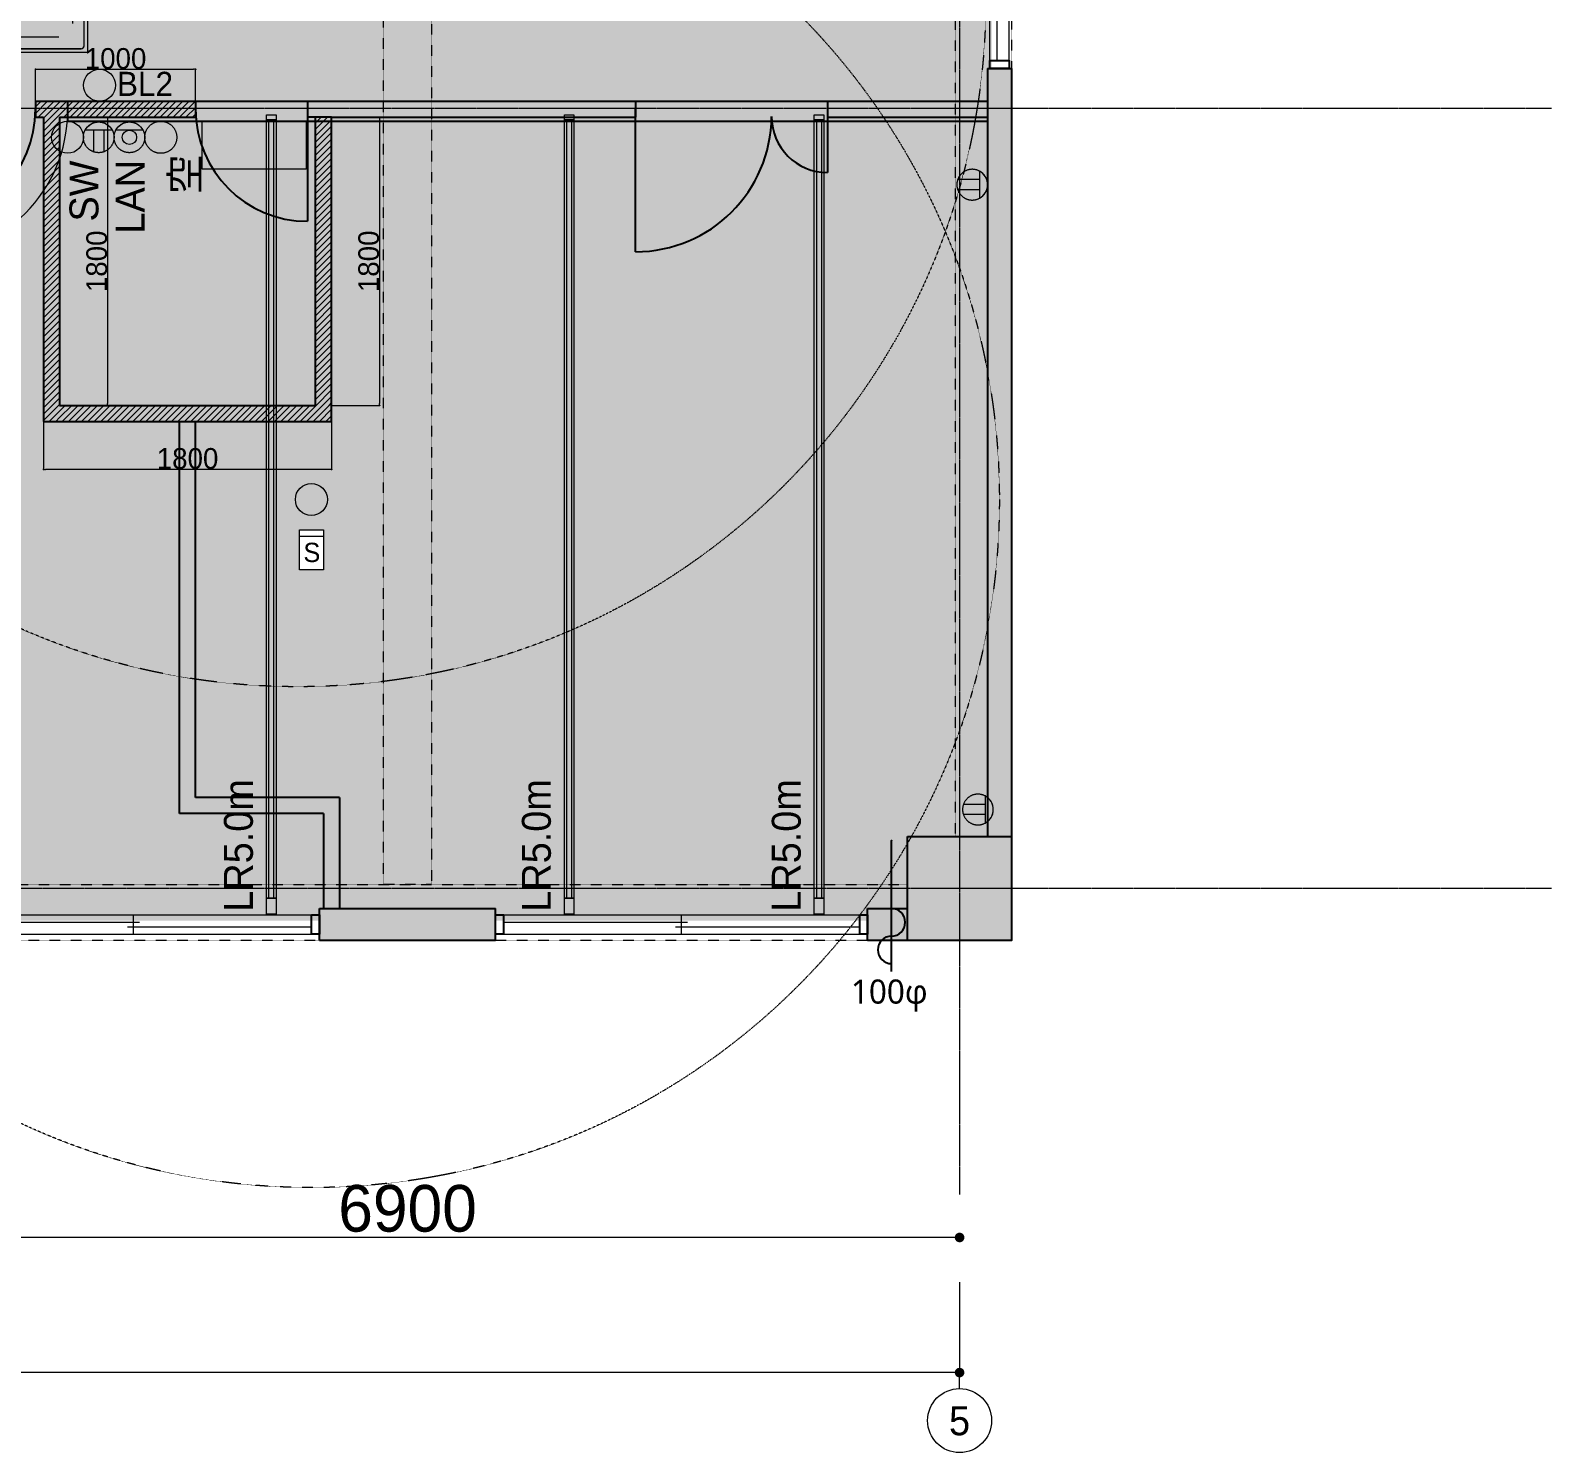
# Model space of a CAD drawing. Header units: millimetres. Extents: x -376000 to 292178, y -193032 to 188048.
# Drawn here: x -105937 to -96430, y 53324 to 62212 of the extents above; entities that cross this region are included whole.
import ezdxf

# ---------------------------------------------------------------- set-up
doc = ezdxf.new("R2010")
doc.units = ezdxf.units.MM
doc.header["$PDMODE"] = 1
doc.header["$PDSIZE"] = -2
for name, pattern in [('VW-01 短破線', [2.116125, 1.058062, -1.058062]), ('ラインタイプ-1', [2.116531, 1.058062, -1.058469]), ('ラインタイプ-28', [1.058161, 0.705383, -0.352778]), ('ラインタイプ-6', [5.291531, 3.175, -1.058062, 0.352704, -0.705764])]:
    doc.linetypes.add(name, pattern=pattern)
for name, color, linetype, lineweight in [('01_基準-寸法', 7, 'Continuous', 5), ('07_文字・記号', 7, 'Continuous', 9), ('_塗（エリア） (2D)', 7, 'Continuous', 5), ('_塗（壁） (2D)', 7, 'Continuous', 5), ('_天井プロット (2D)', 7, 'Continuous', 5), ('_平面図(既存部) (2D)', 7, 'Continuous', 5), ('_平面図（新設） (2D)', 7, 'Continuous', 5), ('_文字・記号 (2D)', 7, 'Continuous', 5), ('_梁 (2D)', 7, 'Continuous', 5), ('_解体部 (2D)', 7, 'Continuous', 5), ('一般', 7, 'Continuous', 5), ('天伏図', 7, 'Continuous', 5), ('寸法', 7, 'Continuous', 5)]:
    doc.layers.add(name, color=color, linetype=linetype, lineweight=lineweight)
for name, color, linetype, lineweight, true_color in [('02_0.25', 1, 'Continuous', 25, 0xff0000), ('03_0.15', 7, 'Continuous', 15, 0x990099), ('04_0.10', 7, 'Continuous', 9, 0x0099ff), ('05_0.05点線', 9, 'ラインタイプ-28', 5, 0x808080), ('06一点鎖線', 7, 'ラインタイプ-6', 9, 0x9999ff), ('08_ハッチ・色', 7, 'Continuous', 5, 0x888888)]:
    doc.layers.add(name, color=color, linetype=linetype, lineweight=lineweight, true_color=true_color)
doc.styles.add('Hiragino Kaku Gothic Pro W3', font='', dxfattribs={"bigfont": 'Hiragino Kaku Gothic Pro W3'})
doc.styles.add('Hiragino Sans W3', font='', dxfattribs={"bigfont": 'Hiragino Sans W3'})
doc.styles.add('Yu Gothic UI Semilight', font='Yu Gothic UI Semilight.ttf')
doc.styles.add('ＭＳ Ｐゴシック', font='MS PGothic.ttf')
doc.styles.get('Hiragino Kaku Gothic Pro W3').set_extended_font_data('Hiragino Kaku Gothic Pro W3')
doc.styles.get('Hiragino Sans W3').set_extended_font_data('Hiragino Sans W3')
doc.dimstyles.new('RGT', dxfattribs={"dimtxt": 161.781684, "dimasz": 0.999939, "dimexe": 0, "dimexo": 1, "dimgap": 0.5, "dimtad": 1, "dimdsep": 46, "dimtxsty": 'Hiragino Sans W3', "dimblk": 'DOT', "dimblk1": 'DOT', "dimblk2": 'DOT', "dimcen": 0, "dimazin": 0, "dimtfac": 1, "dimtix": 1, "dimtmove": 0, "dimatfit": 0, "dimldrblk": 'VW_FILLEDARROW', "dimfxl": 1, "dimfrac": 2, "dimtolj": 1, "dimarcsym": 0})
doc.dimstyles.new('建具表寸法', dxfattribs={"dimtxt": 161.781684, "dimasz": 0.199988, "dimexe": 0, "dimexo": 0.3, "dimgap": 0.005, "dimtad": 1, "dimdsep": 46, "dimtxsty": 'Hiragino Sans W3', "dimblk": 'DOT', "dimblk1": 'DOT', "dimblk2": 'DOT', "dimcen": 0, "dimazin": 0, "dimtfac": 1, "dimtix": 1, "dimtmove": 0, "dimatfit": 0, "dimldrblk": 'VW_FILLEDARROW', "dimfxl": 1, "dimfrac": 2, "dimtolj": 1, "dimarcsym": 0})
pattern_1 = [(45, (47.625, -79.375), (47.451041, 7.238696), [])]

# ---------------------------------------------------------------- blocks, each defined once
blk = doc.blocks.new('塗（エリア） (2D)')
at = {"layer": '08_ハッチ・色', "linetype": 'Continuous', "lineweight": 0, "true_color": 0xd9d2ae, "transparency": 33554559}
blk.add_hatch(color=9, dxfattribs=at).paths.add_polyline_path([(-126530.2, 63586.1), (-126530.2, 63586.1), (-126530.2, 65248.6), (-124930.2, 65248.6), (-124930.2, 63568.6), (-106642.7, 63568.6), (-106642.7, 67761.5), (-105240, 67761.5), (-105240, 65248.6), (-101330.2, 65248.6), (-99930.2, 65248.6), (-99930.2, 63448.6), (-99930.2, 61723.6), (-126530.2, 61723.6)])
at = {"layer": '08_ハッチ・色', "linetype": 'Continuous', "lineweight": 0, "true_color": 0x98d8ff, "transparency": 33554559}
blk.add_hatch(color=141, dxfattribs=at).paths.add_polyline_path([(-106767.7, 61723.6), (-99930.2, 61723.6), (-99930.2, 56648.6), (-106767.7, 56648.6)])
blk = doc.blocks.new('塗（壁） (2D)')
at = {"layer": '02_0.25', "linetype": 'Continuous', "lineweight": 0, "true_color": 0xaaaaaa}
for points in [[(-99805.2, 57173.6), (-99955.2, 57173.6), (-99955.2, 61973.6), (-99805.2, 61973.6)], [(-100455.2, 57173.6), (-99805.2, 57173.6), (-99805.2, 56523.6), (-100455.2, 56523.6)], [(-104130.2, 56523.6), (-104130.2, 56723.6), (-103030.2, 56723.6), (-103030.2, 56523.6)], [(-100705.2, 56523.6), (-100705.2, 56723.6), (-100455.2, 56723.6), (-100455.2, 56523.6)]]:
    blk.add_hatch(color=253, dxfattribs=at).paths.add_polyline_path(points)
at = {"layer": '08_ハッチ・色', "linetype": 'Continuous', "lineweight": 0}
blk.add_hatch(color=120, dxfattribs=at).paths.add_polyline_path([(-105705.2, 61643.6), (-105705.2, 61768.6), (-99955.2, 61768.6), (-99955.2, 61643.6)])
at = {"layer": '02_0.25', "flags": 128}
blk.add_lwpolyline([(-100455.2, 57173.6), (-99805.2, 57173.6), (-99805.2, 56523.6), (-100455.2, 56523.6)], close=True, dxfattribs=at)
blk = doc.blocks.new('グループ-39')
at = {"layer": '02_0.25', "flags": 128}
for points in [[(-99940.2, 63473.6), (-99940.2, 63523.6), (-99820.2, 63523.6), (-99820.2, 63473.6)], [(-99940.2, 61973.6), (-99940.2, 62023.6), (-99820.2, 62023.6), (-99820.2, 61973.6)]]:
    blk.add_lwpolyline(points, close=True, dxfattribs=at)
at = {"layer": '03_0.15'}
for p, q in [((-99865.2, 62723.6), (-99865.2, 63473.6)), ((-99820.2, 62748.2), (-99940.2, 62748.2)), ((-99895.2, 62023.6), (-99895.2, 62773.6))]:
    blk.add_line(p, q, dxfattribs=at)
at = {"layer": '04_0.10'}
for p, q in [((-99940.2, 62022.9), (-99940.2, 63473.6)), ((-99820.2, 62022.9), (-99820.2, 63473.6))]:
    blk.add_line(p, q, dxfattribs=at)
blk = doc.blocks.new('グループ-31')
at = {"layer": '02_0.25', "flags": 128}
for points in [[(-1162.5, 60), (-1113.1, 60), (-1113.1, -60), (-1162.5, -60)], [(1113.1, 60), (1162.5, 60), (1162.5, -60), (1113.1, -60)]]:
    blk.add_lwpolyline(points, close=True, dxfattribs=at)
at = {"layer": '03_0.15'}
for p, q in [((-1113.1, 15), (37, 15)), ((0, -60), (0, 60)), ((-37, -15), (1113.1, -15))]:
    blk.add_line(p, q, dxfattribs=at)
at = {"layer": '04_0.10'}
for p, q in [((-1113.1, 60), (1113.1, 60)), ((-1113.1, -60), (1113.1, -60))]:
    blk.add_line(p, q, dxfattribs=at)
blk = doc.blocks.new('シンボル-2')
at = {"layer": '02_0.25', "color": 7}
blk.add_blockref('グループ-31', (0, 0), dxfattribs=at)
blk = doc.blocks.new('平面図(既存部) (2D)')
at = {"layer": '02_0.25'}
for p, q in [((-99955.237, 61973.559), (-99955.237, 57173.559)), ((-99955.237, 61973.559), (-99805.237, 61973.559)), ((-99805.237, 61973.559), (-99805.237, 57173.559)), ((-100454.851, 56723.559), (-100455.237, 57173.559)), ((-100455.237, 57173.559), (-99955.237, 57173.559)), ((-99805.237, 57173.559), (-99805.237, 56523.559)), ((-104130.237, 56523.559), (-104130.237, 56723.559)), ((-104130.237, 56723.559), (-103030.237, 56723.559)), ((-103030.237, 56523.559), (-103030.237, 56723.559)), ((-100705.237, 56523.559), (-100705.237, 56723.559)), ((-100705.237, 56723.559), (-100455.237, 56723.559)), ((-103030.237, 56523.559), (-104130.237, 56523.559)), ((-100455.237, 56523.559), (-100705.237, 56523.559)), ((-99805.237, 56523.559), (-100454.851, 56523.559))]:
    blk.add_line(p, q, dxfattribs=at)
at = {"layer": '06一点鎖線'}
for p, q in [((-100130.237, 72935.684), (-100130.237, 54935.684)), ((-96430.237, 61723.559), (-131430.237, 61723.559)), ((-96430.237, 56848.559), (-131430.237, 56848.559))]:
    blk.add_line(p, q, dxfattribs=at)
at = {"layer": '02_0.25', "color": 7}
blk.add_blockref('グループ-39', (0, 0), dxfattribs=at)
at = {"layer": '04_0.10', "color": 7}
for p in [(-105292.737, 56623.559), (-101867.737, 56623.559)]:
    blk.add_blockref('シンボル-2', p, dxfattribs=at)
blk = doc.blocks.new('_Dot')
at = {"color": 0, "linetype": 'ByBlock', "lineweight": -2}
blk.add_line((-0.5, 0), (-1, 0), dxfattribs=at)
at = {"color": 0, "linetype": 'ByBlock', "const_width": 0.5}
blk.add_lwpolyline([(-0.25, 0, 1), (0.25, 0, 1)], format="xyb", close=True, dxfattribs=at)
blk = doc.blocks.new('*D286')
at = {"layer": 'Defpoints', "color": 0}
for p in [(-105855.2, 59768.6), (-104055.2, 59768.6), (-105855.2, 59468.6)]:
    blk.add_point(p, dxfattribs=at)
at = {"layer": '寸法', "color": 0, "lineweight": -2}
for p, q in [((-105855.2, 59768.3), (-105855.2, 59468.6)), ((-104055.2, 59768.3), (-104055.2, 59468.6)), ((-104067.2, 59468.6), (-105843.2, 59468.6))]:
    blk.add_line(p, q, dxfattribs=at)
at = {"layer": '寸法', "color": 0, "lineweight": -2, "xscale": 11.999267578125, "yscale": 11.999267578125, "zscale": 11.999267578125, "rotation": 180}
blk.add_blockref('_Dot', (-105855.2, 59468.6), dxfattribs=at)
at = {"layer": '寸法', "color": 0, "lineweight": -2, "xscale": 11.999267578125, "yscale": 11.999267578125, "zscale": 11.999267578125}
blk.add_blockref('_Dot', (-104055.2, 59468.6), dxfattribs=at)
at = {"layer": '寸法', "color": 0, "insert": (-104955.2, 59535.8), "char_height": 129.43, "attachment_point": 5, "style": 'Hiragino Kaku Gothic Pro W3'}
blk.add_mtext('\\A1;1800', dxfattribs=at)
blk = doc.blocks.new('VW_FILLEDARROW')
at = {"color": 0, "linetype": 'Continuous', "lineweight": 5, "transparency": 16777216, "flags": 128}
blk.add_lwpolyline([(-161.33, 43.23), (0, 0), (-161.33, -43.23)], close=True, dxfattribs=at)
blk = doc.blocks.new('*D287')
at = {"layer": 'Defpoints', "color": 0}
for p in [(-104055.2, 61668.6), (-104055.2, 59868.6), (-103755.2, 59868.6)]:
    blk.add_point(p, dxfattribs=at)
at = {"layer": '寸法', "color": 0, "lineweight": -2}
for p, q in [((-104054.9, 61668.6), (-103755.2, 61668.6)), ((-103755.2, 61656.6), (-103755.2, 59880.6)), ((-104054.9, 59868.6), (-103755.2, 59868.6))]:
    blk.add_line(p, q, dxfattribs=at)
at = {"layer": '寸法', "color": 0, "lineweight": -2, "xscale": 11.999267578125, "yscale": 11.999267578125, "zscale": 11.999267578125}
for p, rotation in [((-103755.2, 61668.6), 90), ((-103755.2, 59868.6), 270)]:
    blk.add_blockref('_Dot', p, dxfattribs=dict(at, rotation=rotation))
at = {"layer": '寸法', "color": 0, "insert": (-103822.4, 60768.6), "char_height": 129.43, "attachment_point": 5, "rotation": 90, "style": 'Hiragino Kaku Gothic Pro W3'}
blk.add_mtext('\\A1;1800', dxfattribs=at)
blk = doc.blocks.new('*D288')
at = {"layer": 'Defpoints', "color": 0}
for p in [(-105755.2, 61668.6), (-105755.2, 59868.6), (-105455.2, 59868.6)]:
    blk.add_point(p, dxfattribs=at)
at = {"layer": '寸法', "color": 0, "lineweight": -2}
for p, q in [((-105754.9, 61668.6), (-105455.2, 61668.6)), ((-105455.2, 61656.6), (-105455.2, 59880.6)), ((-105754.9, 59868.6), (-105455.2, 59868.6))]:
    blk.add_line(p, q, dxfattribs=at)
at = {"layer": '寸法', "color": 0, "lineweight": -2, "xscale": 11.999267578125, "yscale": 11.999267578125, "zscale": 11.999267578125}
for p, rotation in [((-105455.2, 61668.6), 90), ((-105455.2, 59868.6), 270)]:
    blk.add_blockref('_Dot', p, dxfattribs=dict(at, rotation=rotation))
at = {"layer": '寸法', "color": 0, "insert": (-105522.4, 60768.6), "char_height": 129.43, "attachment_point": 5, "rotation": 90, "style": 'Hiragino Kaku Gothic Pro W3'}
blk.add_mtext('\\A1;1800', dxfattribs=at)
blk = doc.blocks.new('*D289')
at = {"layer": 'Defpoints', "color": 0}
for p in [(-104905.2, 61968.6), (-105905.2, 61768.6), (-104905.2, 61768.6)]:
    blk.add_point(p, dxfattribs=at)
at = {"layer": '寸法', "color": 0, "lineweight": -2}
for p, q in [((-105905.2, 61768.9), (-105905.2, 61968.6)), ((-105893.2, 61968.6), (-104917.2, 61968.6)), ((-104905.2, 61768.9), (-104905.2, 61968.6))]:
    blk.add_line(p, q, dxfattribs=at)
at = {"layer": '寸法', "color": 0, "lineweight": -2, "xscale": 11.999267578125, "yscale": 11.999267578125, "zscale": 11.999267578125, "rotation": 180}
blk.add_blockref('_Dot', (-105905.2, 61968.6), dxfattribs=at)
at = {"layer": '寸法', "color": 0, "lineweight": -2, "xscale": 11.999267578125, "yscale": 11.999267578125, "zscale": 11.999267578125}
blk.add_blockref('_Dot', (-104905.2, 61968.6), dxfattribs=at)
at = {"layer": '寸法', "color": 0, "insert": (-105405.2, 62035.5), "char_height": 129.43, "attachment_point": 5, "style": 'Hiragino Kaku Gothic Pro W3'}
blk.add_mtext('\\A1;1000', dxfattribs=at)
blk = doc.blocks.new('グループ-468')
at = {"layer": '04_0.10'}
blk.add_line((-106605.2, 60806.1), (-106605.2, 61706.1), dxfattribs=at)
blk.add_arc((-106605.2, 61706.1), 900, 270, 0, dxfattribs=at)
blk = doc.blocks.new('平面図（新設） (2D)')
at = {"layer": '02_0.25'}
for p, q in [((-105705.237, 61768.559), (-105705.237, 61643.559)), ((-105705.237, 61768.559), (-99955.237, 61768.559)), ((-105705.237, 61643.559), (-99955.237, 61643.559))]:
    blk.add_line(p, q, dxfattribs=at)
at = {"layer": '04_0.10'}
blk.add_blockref('グループ-468', (0, 0), dxfattribs=at)
blk = doc.blocks.new('グループ-1200')
at = {"color": 255, "linetype": 'Continuous', "lineweight": 5}
blk.add_wipeout([(-104255, 59091.1), (-104105, 59091.1), (-104105, 58841.1), (-104255, 58841.1)], dxfattribs=at).dxf.layer = '天伏図'
at = {"layer": '天伏図', "color": 82, "linetype": 'Continuous', "lineweight": 5, "true_color": 0x1ade00}
blk.add_line((-104255, 59050), (-104105, 59050), dxfattribs=at)
at = {"layer": '天伏図', "color": 82, "linetype": 'Continuous', "lineweight": 5, "true_color": 0x1ade00, "flags": 128}
blk.add_lwpolyline([(-104255, 59091.1), (-104105, 59091.1), (-104105, 58841.1), (-104255, 58841.1)], close=True, dxfattribs=at)
at = {"layer": '天伏図', "color": 82, "true_color": 0x1ade00, "insert": (-104230.9, 59009.7), "char_height": 120.6, "attachment_point": 1, "line_spacing_factor": 1.006145, "style": 'ＭＳ Ｐゴシック'}
blk.add_mtext('S', dxfattribs=at)
blk = doc.blocks.new('2口コンセント')
at = {"layer": '07_文字・記号', "linetype": 'Continuous', "lineweight": 0, "true_color": 0x63c3ff}
blk.add_hatch(color=151, dxfattribs=at).paths.add_polyline_path([(96, 0), (95.8, -6.4), (95.2, -12.6), (94.2, -18.8), (92.8, -24.9), (91, -30.8), (88.8, -36.6), (86.2, -42.4), (83.1, -48), (79.8, -53.4), (76.1, -58.5), (72.2, -63.4), (67.9, -67.9), (63.4, -72.2), (58.5, -76.1), (53.4, -79.8), (48, -83.1), (42.4, -86.2), (36.6, -88.8), (30.8, -91), (24.9, -92.8), (18.8, -94.2), (12.6, -95.2), (6.4, -95.8), (0, -96), (-6.4, -95.8), (-12.6, -95.2), (-18.8, -94.2), (-24.9, -92.8), (-30.8, -91), (-36.6, -88.8), (-42.4, -86.2), (-48, -83.1), (-53.4, -79.8), (-58.5, -76.1), (-63.4, -72.2), (-67.9, -67.9), (-72.2, -63.4), (-76.1, -58.5), (-79.8, -53.4), (-83.1, -48), (-86.2, -42.4), (-88.8, -36.6), (-91, -30.8), (-92.8, -24.9), (-94.2, -18.8), (-95.2, -12.6), (-95.8, -6.4), (-96, 0), (-95.8, 6.4), (-95.2, 12.6), (-94.2, 18.8), (-92.8, 24.9), (-91, 30.8), (-88.8, 36.6), (-86.2, 42.4), (-83.1, 48), (-79.8, 53.4), (-76.1, 58.5), (-72.2, 63.4), (-67.9, 67.9), (-63.4, 72.2), (-58.5, 76.1), (-53.4, 79.8), (-48, 83.1), (-42.4, 86.2), (-36.6, 88.8), (-30.8, 91), (-24.9, 92.8), (-18.8, 94.2), (-12.6, 95.2), (-6.4, 95.8), (0, 96), (6.4, 95.8), (12.6, 95.2), (18.8, 94.2), (24.9, 92.8), (30.8, 91), (36.6, 88.8), (42.4, 86.2), (48, 83.1), (53.4, 79.8), (58.5, 76.1), (63.4, 72.2), (67.9, 67.9), (72.2, 63.4), (76.1, 58.5), (79.8, 53.4), (83.1, 48), (86.2, 42.4), (88.8, 36.6), (91, 30.8), (92.8, 24.9), (94.2, 18.8), (95.2, 12.6), (95.8, 6.4)])
at = {"layer": '07_文字・記号', "linetype": 'Continuous', "lineweight": 0}
h = blk.add_hatch(color=7, dxfattribs=at)
edge = h.paths.add_edge_path()
edge.add_arc((0, 0), 96, 27.81814, 90)
edge.add_arc((0, 0), 96, 90, 152.18186)
edge.add_line((-84.9, 44.8), (84.9, 44.8))
at = {"layer": '07_文字・記号', "color": 7, "linetype": 'Continuous', "lineweight": 5}
for p, q in [((-32, 44.8), (-32, -90.5)), ((32, 44.8), (32, -90.5))]:
    blk.add_line(p, q, dxfattribs=at)
at = {"layer": '07_文字・記号', "color": 7, "linetype": 'Continuous', "lineweight": 5, "flags": 128}
blk.add_lwpolyline([(84.9, 44.8, 0.278179), (0, 96, 0.278179), (-84.9, 44.8), (84.9, 44.8)], format="xyb", close=True, dxfattribs=at)
at = {"layer": '07_文字・記号', "color": 7, "linetype": 'Continuous', "lineweight": 5}
blk.add_open_spline([(96, 0), (96, -25.7), (70.3, -70.3), (25.7, -96), (-25.7, -96), (-70.3, -70.3), (-96, -25.7), (-96, 25.7), (-70.3, 70.3), (-25.7, 96), (25.7, 96), (70.3, 70.3), (96, 25.7), (96, 0)], degree=2, dxfattribs=at)
blk = doc.blocks.new('グループ-1236')
at = {"layer": '07_文字・記号', "linetype": 'Continuous', "lineweight": 0, "true_color": 0x63c3ff}
blk.add_hatch(color=151, dxfattribs=at).paths.add_polyline_path([(-105414.7, 61543.6), (-105414.5, 61537.2), (-105413.9, 61530.9), (-105412.9, 61524.8), (-105411.5, 61518.7), (-105409.7, 61512.8), (-105407.5, 61506.9), (-105404.9, 61501.2), (-105401.9, 61495.6), (-105398.5, 61490.1), (-105394.9, 61485), (-105390.9, 61480.2), (-105386.7, 61475.6), (-105382.1, 61471.4), (-105377.3, 61467.4), (-105372.2, 61463.8), (-105366.7, 61460.4), (-105361.1, 61457.4), (-105355.4, 61454.8), (-105349.5, 61452.6), (-105343.6, 61450.8), (-105337.5, 61449.4), (-105331.4, 61448.4), (-105325.1, 61447.8), (-105318.7, 61447.6), (-105312.4, 61447.8), (-105306.1, 61448.4), (-105299.9, 61449.4), (-105293.9, 61450.8), (-105287.9, 61452.6), (-105282.1, 61454.8), (-105276.4, 61457.4), (-105270.7, 61460.4), (-105265.3, 61463.8), (-105260.2, 61467.4), (-105255.4, 61471.4), (-105250.8, 61475.6), (-105246.6, 61480.2), (-105242.6, 61485), (-105239, 61490.1), (-105235.6, 61495.6), (-105232.6, 61501.2), (-105230, 61506.9), (-105227.8, 61512.8), (-105226, 61518.7), (-105224.5, 61524.8), (-105223.5, 61530.9), (-105222.9, 61537.2), (-105222.7, 61543.6), (-105222.9, 61549.9), (-105223.5, 61556.2), (-105224.5, 61562.4), (-105226, 61568.4), (-105227.8, 61574.4), (-105230, 61580.2), (-105232.6, 61585.9), (-105235.6, 61591.6), (-105239, 61597), (-105242.6, 61602.1), (-105246.6, 61606.9), (-105250.8, 61611.5), (-105255.4, 61615.7), (-105260.2, 61619.7), (-105265.3, 61623.3), (-105270.7, 61626.7), (-105276.4, 61629.7), (-105282.1, 61632.3), (-105287.9, 61634.5), (-105293.9, 61636.3), (-105299.9, 61637.8), (-105306.1, 61638.8), (-105312.4, 61639.4), (-105318.7, 61639.6), (-105325.1, 61639.4), (-105331.4, 61638.8), (-105337.5, 61637.8), (-105343.6, 61636.3), (-105349.5, 61634.5), (-105355.4, 61632.3), (-105361.1, 61629.7), (-105366.7, 61626.7), (-105372.2, 61623.3), (-105377.3, 61619.7), (-105382.1, 61615.7), (-105386.7, 61611.5), (-105390.9, 61606.9), (-105394.9, 61602.1), (-105398.5, 61597), (-105401.9, 61591.6), (-105404.9, 61585.9), (-105407.5, 61580.2), (-105409.7, 61574.4), (-105411.5, 61568.4), (-105412.9, 61562.4), (-105413.9, 61556.2), (-105414.5, 61549.9)])
at = {"layer": '07_文字・記号', "linetype": 'Continuous', "lineweight": 0}
h = blk.add_hatch(color=7, dxfattribs=at)
edge = h.paths.add_edge_path()
edge.add_arc((-105318.7, 61543.6), 96, 90, 152.18186, ccw=False)
edge.add_arc((-105318.7, 61543.6), 96, 27.81814, 90, ccw=False)
edge.add_line((-105233.8, 61588.4), (-105403.6, 61588.4))
at = {"layer": '07_文字・記号', "color": 7, "linetype": 'Continuous', "lineweight": 5, "flags": 128}
blk.add_lwpolyline([(-105403.6, 61588.4, -0.278179), (-105318.7, 61639.6, -0.278179), (-105233.8, 61588.4), (-105403.6, 61588.4)], format="xyb", close=True, dxfattribs=at)
at = {"layer": '07_文字・記号', "color": 7, "linetype": 'Continuous', "lineweight": 5, "transparency": 33554687}
blk.add_circle((-105318.7, 61543.6), 44.8, dxfattribs=at)
at = {"layer": '07_文字・記号', "color": 7, "linetype": 'Continuous', "lineweight": 5}
blk.add_open_spline([(-105414.7, 61543.6), (-105414.7, 61517.8), (-105389, 61473.3), (-105344.5, 61447.6), (-105293, 61447.6), (-105248.5, 61473.3), (-105222.7, 61517.8), (-105222.7, 61569.3), (-105248.5, 61613.8), (-105293, 61639.6), (-105344.5, 61639.6), (-105389, 61613.8), (-105414.7, 61569.3), (-105414.7, 61543.6)], degree=2, dxfattribs=at)
at = {"layer": '一般', "color": 7, "transparency": 33554687, "insert": (-105404.5, 60941.7), "char_height": 180.91, "attachment_point": 1, "rotation": 90, "line_spacing_factor": 1.007907, "style": 'ＭＳ Ｐゴシック'}
blk.add_mtext('LAN', dxfattribs=at)
blk = doc.blocks.new('グループ-1237')
at = {"layer": '07_文字・記号', "linetype": 'Continuous', "lineweight": 0, "true_color": 0x63c3ff}
blk.add_hatch(color=151, dxfattribs=at).paths.add_polyline_path([(-105222.7, 61543.6), (-105222.5, 61536.9), (-105221.9, 61530.4), (-105220.9, 61524), (-105219.4, 61517.7), (-105217.5, 61511.5), (-105215.2, 61505.4), (-105212.5, 61499.4), (-105209.3, 61493.6), (-105205.8, 61487.9), (-105202, 61482.6), (-105197.9, 61477.5), (-105193.5, 61472.8), (-105188.8, 61468.4), (-105183.7, 61464.3), (-105178.4, 61460.5), (-105172.7, 61457), (-105166.9, 61453.8), (-105160.9, 61451.1), (-105154.8, 61448.8), (-105148.6, 61446.9), (-105142.3, 61445.4), (-105135.9, 61444.4), (-105129.4, 61443.8), (-105122.7, 61443.6), (-105116.1, 61443.8), (-105109.6, 61444.4), (-105103.1, 61445.4), (-105096.8, 61446.9), (-105090.6, 61448.8), (-105084.6, 61451.1), (-105078.6, 61453.8), (-105072.7, 61457), (-105067.1, 61460.5), (-105061.7, 61464.3), (-105056.7, 61468.4), (-105052, 61472.8), (-105047.6, 61477.5), (-105043.4, 61482.6), (-105039.6, 61487.9), (-105036.1, 61493.6), (-105033, 61499.4), (-105030.3, 61505.4), (-105028, 61511.5), (-105026.1, 61517.7), (-105024.6, 61524), (-105023.6, 61530.4), (-105022.9, 61536.9), (-105022.7, 61543.6), (-105022.9, 61550.2), (-105023.6, 61556.7), (-105024.6, 61563.2), (-105026.1, 61569.5), (-105028, 61575.7), (-105030.3, 61581.7), (-105033, 61587.7), (-105036.1, 61593.6), (-105039.6, 61599.2), (-105043.4, 61604.5), (-105047.6, 61609.6), (-105052, 61614.3), (-105056.7, 61618.7), (-105061.7, 61622.9), (-105067.1, 61626.7), (-105072.7, 61630.2), (-105078.6, 61633.3), (-105084.6, 61636), (-105090.6, 61638.3), (-105096.8, 61640.2), (-105103.1, 61641.7), (-105109.6, 61642.7), (-105116.1, 61643.3), (-105122.7, 61643.6), (-105129.4, 61643.3), (-105135.9, 61642.7), (-105142.3, 61641.7), (-105148.6, 61640.2), (-105154.8, 61638.3), (-105160.9, 61636), (-105166.9, 61633.3), (-105172.7, 61630.2), (-105178.4, 61626.7), (-105183.7, 61622.9), (-105188.8, 61618.7), (-105193.5, 61614.3), (-105197.9, 61609.6), (-105202, 61604.5), (-105205.8, 61599.2), (-105209.3, 61593.6), (-105212.5, 61587.7), (-105215.2, 61581.7), (-105217.5, 61575.7), (-105219.4, 61569.5), (-105220.9, 61563.2), (-105221.9, 61556.7), (-105222.5, 61550.2)])
at = {"layer": '07_文字・記号', "color": 7, "lineweight": 5}
blk.add_open_spline([(-105222.7, 61543.6), (-105222.7, 61516.8), (-105195.9, 61470.4), (-105149.5, 61443.6), (-105095.9, 61443.6), (-105049.5, 61470.4), (-105022.7, 61516.8), (-105022.7, 61570.4), (-105049.5, 61616.8), (-105095.9, 61643.6), (-105149.5, 61643.6), (-105195.9, 61616.8), (-105222.7, 61570.4), (-105222.7, 61543.6)], degree=2, dxfattribs=at)
at = {"layer": '一般', "color": 7, "transparency": 33554687, "insert": (-105062, 61189.5), "char_height": 180.9, "attachment_point": 1, "rotation": 90, "line_spacing_factor": 1.007907, "style": 'ＭＳ Ｐゴシック'}
blk.add_mtext('空', dxfattribs=at)
blk = doc.blocks.new('グループ-1239')
at = {"layer": '07_文字・記号', "color": 160, "linetype": 'Continuous', "lineweight": 5, "true_color": 0x003dff, "transparency": 33554687, "flags": 128}
for points in [[(-104402.2, 61683.1), (-104402.2, 61653.1), (-104462.2, 61653.1), (-104462.2, 61683.1)], [(-104402.2, 61653.1), (-104402.2, 56788.1), (-104462.2, 56788.1), (-104462.2, 61653.1)], [(-104417.2, 61653.1), (-104417.2, 56788.1), (-104447.2, 56788.1), (-104447.2, 61653.1)], [(-104402.2, 56788.1), (-104402.2, 56688.1), (-104462.2, 56688.1), (-104462.2, 56788.1)]]:
    blk.add_lwpolyline(points, close=True, dxfattribs=at)
at = {"layer": '07_文字・記号', "color": 160, "true_color": 0x003dff, "insert": (-104636.1, 57118.1), "char_height": 180.91, "attachment_point": 5, "rotation": 90, "line_spacing_factor": 1.007907, "style": 'ＭＳ Ｐゴシック'}
blk.add_mtext('LR5.0m', dxfattribs=at)
blk = doc.blocks.new('グループ-1240')
at = {"layer": '07_文字・記号', "color": 160, "linetype": 'Continuous', "lineweight": 5, "true_color": 0x003dff, "transparency": 33554687, "flags": 128}
for points in [[(-102540.2, 61683.1), (-102540.2, 61653.1), (-102600.2, 61653.1), (-102600.2, 61683.1)], [(-102540.2, 61653.1), (-102540.2, 56788.1), (-102600.2, 56788.1), (-102600.2, 61653.1)], [(-102555.2, 61653.1), (-102555.2, 56788.1), (-102585.2, 56788.1), (-102585.2, 61653.1)], [(-102540.2, 56788.1), (-102540.2, 56688.1), (-102600.2, 56688.1), (-102600.2, 56788.1)]]:
    blk.add_lwpolyline(points, close=True, dxfattribs=at)
at = {"layer": '07_文字・記号', "color": 160, "true_color": 0x003dff, "insert": (-102774.1, 57118.1), "char_height": 180.91, "attachment_point": 5, "rotation": 90, "line_spacing_factor": 1.007907, "style": 'ＭＳ Ｐゴシック'}
blk.add_mtext('LR5.0m', dxfattribs=at)
blk = doc.blocks.new('グループ-1241')
at = {"layer": '07_文字・記号', "color": 160, "linetype": 'Continuous', "lineweight": 5, "true_color": 0x003dff, "transparency": 33554687, "flags": 128}
for points in [[(191.9, 2505), (191.9, 2475), (131.9, 2475), (131.9, 2505)], [(191.9, 2475), (191.9, -2390), (131.9, -2390), (131.9, 2475)], [(176.9, 2475), (176.9, -2390), (146.9, -2390), (146.9, 2475)], [(191.9, -2390), (191.9, -2490), (131.9, -2490), (131.9, -2390)]]:
    blk.add_lwpolyline(points, close=True, dxfattribs=at)
at = {"layer": '07_文字・記号', "color": 160, "true_color": 0x003dff, "insert": (-42, -2060), "char_height": 180.91, "attachment_point": 5, "rotation": 90, "line_spacing_factor": 1.007907, "style": 'ＭＳ Ｐゴシック'}
blk.add_mtext('LR5.0m', dxfattribs=at)
blk = doc.blocks.new('シンボル-6')
at = {"layer": '07_文字・記号', "color": 7}
blk.add_blockref('グループ-1241', (0, 0), dxfattribs=at)
blk = doc.blocks.new('新規分電盤')
at = {"layer": '07_文字・記号', "linetype": 'Continuous', "lineweight": 0, "transparency": 33554687}
blk.add_hatch(color=140, dxfattribs=at).paths.add_polyline_path([(-325, 150), (325, 150), (325, -150), (-325, -150)])
at = {"layer": '07_文字・記号', "color": 7, "linetype": 'Continuous', "lineweight": 5, "transparency": 33554687, "flags": 128}
blk.add_lwpolyline([(-325, 150), (325, 150), (325, -150), (-325, -150)], close=True, dxfattribs=at)
at = {"layer": '07_文字・記号', "color": 7, "linetype": 'Continuous', "lineweight": 5, "transparency": 33554687}
blk.add_solid([(325, -150), (325, 150), (-325, -150)], dxfattribs=at)
blk = doc.blocks.new('グループ-1166')
at = {"layer": '07_文字・記号', "linetype": 'Continuous', "lineweight": 0, "true_color": 0x02abea}
blk.add_hatch(color=140, dxfattribs=at).paths.add_polyline_path([(-450, 450), (450, 450), (450, -450), (-450, -450)])
at = {"layer": '07_文字・記号'}
for p, q in [((-427.7, 409.5), (-427.7, -409.5)), ((409.7, 427.5), (-409.7, 427.5)), ((0, -409.5), (0, 409.5)), ((427.7, -409.5), (427.7, 409.5)), ((270.1, 355.5), (-270.1, 355.5)), ((-355.6, 270), (-355.6, -270)), ((355.6, 270), (355.6, -270)), ((409.7, 0), (-409.7, 0)), ((270.1, -355.5), (-270.1, -355.5)), ((409.7, -427.5), (-409.7, -427.5))]:
    blk.add_line(p, q, dxfattribs=at)
at = {"layer": '07_文字・記号', "flags": 128}
blk.add_lwpolyline([(-450, 450), (450, 450), (450, -450), (-450, -450)], close=True, dxfattribs=at)
for points in [[(-409.7, 427.5, 0.198861), (-422.4, 422.3, 0.198934), (-427.7, 409.5)], [(-409.7, 427.5, 0.414132), (-427.7, 409.5), (-427.7, -409.5)], [(427.7, 409.5, 0.414296), (409.7, 427.5), (-409.7, 427.5)], [(427.7, 409.5, 0.198964), (422.4, 422.3, 0.198891), (409.7, 427.5)], [(409.7, -427.5, 0.414132), (427.7, -409.5), (427.7, 409.5)], [(-427.7, -409.5, 0.198964), (-422.4, -422.3, 0.198891), (-409.7, -427.5)], [(-427.7, -409.5, 0.198964), (-422.4, -422.3, 0.198891), (-409.7, -427.5)], [(-427.7, -409.5, 0.414296), (-409.7, -427.5), (409.7, -427.5)], [(409.7, -427.5, 0.198861), (422.4, -422.3, 0.198934), (427.7, -409.5)]]:
    blk.add_lwpolyline(points, format="xyb", dxfattribs=at)
at = {"layer": '07_文字・記号', "insert": (0, 237.6), "char_height": 1.51, "attachment_point": 2, "line_spacing_factor": 0.99804, "style": 'ＭＳ Ｐゴシック'}
blk.add_mtext('AC', dxfattribs=at)
blk = doc.blocks.new('シンボル-5')
at = {"layer": '07_文字・記号'}
blk.add_blockref('グループ-1166', (0, 0), dxfattribs=at)
blk = doc.blocks.new('非常用照明')
at = {"layer": '07_文字・記号', "linetype": 'Continuous', "lineweight": 0, "true_color": 0x00d136}
h = blk.add_hatch(color=102, dxfattribs=at)
edge = h.paths.add_edge_path()
edge.add_arc((0, 0), 100, 0, 360)
at = {"layer": '07_文字・記号', "color": 92, "true_color": 0x14b500}
blk.add_circle((0, 0), 100, dxfattribs=at)
blk = doc.blocks.new('天井プロット (2D)')
at = {"layer": '07_文字・記号', "linetype": 'Continuous', "lineweight": 0, "true_color": 0x0036e9}
h = blk.add_hatch(color=160, dxfattribs=at)
edge = h.paths.add_edge_path()
edge.add_arc((-105705.2, 61543.6), 100, 0, 360)
at = {"layer": '02_0.25'}
blk.add_line((-100555.6, 56330.6), (-100555.6, 57148.8), dxfattribs=at)
at = {"layer": '02_0.25', "lineweight": 25, "flags": 128}
blk.add_lwpolyline([(-100555.9, 57147.8), (-100555.6, 57148.8), (-100555.4, 57147.8)], dxfattribs=at)
at = {"layer": '02_0.25'}
for centre, start, end in [((-100555.6, 56637.6), 270, 90), ((-100555.6, 56465.6), 90, 270)]:
    blk.add_arc(centre, 86, start, end, dxfattribs=at)
at = {"layer": '07_文字・記号', "color": 160, "true_color": 0x0036e9}
for centre in [(-105505.2, 61868.6), (-105705.2, 61543.6)]:
    blk.add_circle(centre, 100, dxfattribs=at)
at = {"layer": '07_文字・記号', "color": 7}
for name, p in [('シンボル-5', (-106030, 62524.5)), ('グループ-1239', (0, 0)), ('グループ-1240', (0, 0)), ('シンボル-6', (-101170.1, 59178.1)), ('非常用照明', (-104181.5, 59280))]:
    blk.add_blockref(name, p, dxfattribs=at)
at = {"layer": '07_文字・記号', "color": 7, "transparency": 33554687, "xscale": -1}
blk.add_blockref('2口コンセント', (-105510.7, 61543.6), dxfattribs=at)
at = {"layer": '07_文字・記号', "color": 7, "transparency": 33554687}
for name in ['グループ-1236', 'グループ-1237']:
    blk.add_blockref(name, (0, 0), dxfattribs=at)
for name, p, rotation in [('新規分電盤', (-104539.9, 61493.6), 180), ('2口コンセント', (-100051.2, 61247.6), 270), ('2口コンセント', (-100015.6, 57342.6), 270)]:
    blk.add_blockref(name, p, dxfattribs=dict(at, rotation=rotation))
at = {"layer": '07_文字・記号', "color": 82, "true_color": 0x1ade00, "transparency": 33554687}
blk.add_blockref('グループ-1200', (0, 0), dxfattribs=at)
at = {"layer": '04_0.10', "insert": (-100809.3, 56280.2), "char_height": 150.76, "attachment_point": 1, "line_spacing_factor": 1.005088, "style": 'Yu Gothic UI Semilight'}
blk.add_mtext('100φ', dxfattribs=at)
at = {"layer": '07_文字・記号', "color": 160, "true_color": 0x0036e9, "insert": (-105396.8, 61952.9), "char_height": 150.76, "attachment_point": 1, "line_spacing_factor": 1.006498, "style": 'ＭＳ Ｐゴシック'}
blk.add_mtext('BL2', dxfattribs=at)
at = {"layer": '07_文字・記号', "color": 160, "true_color": 0x0036e9, "insert": (-105693.1, 61017.3), "char_height": 180.91, "attachment_point": 1, "rotation": 90, "line_spacing_factor": 1.007907, "style": 'ＭＳ Ｐゴシック'}
blk.add_mtext('SW', dxfattribs=at)
at = {"layer": '07_文字・記号', "color": 100, "linetype": 'VW-01 短破線', "true_color": 0x00ff3f}
for centre in [(-104266.3, 62410), (-104181.5, 59280)]:
    blk.add_circle(centre, 4300, dxfattribs=at)
blk = doc.blocks.new('*D454')
at = {"layer": '01_基準-寸法', "color": 0, "lineweight": -2}
for p, q in [((-107030.2, 54669), (-107030.2, 54668)), ((-100190.2, 54668), (-106970.2, 54668)), ((-100130.2, 54669), (-100130.2, 54668))]:
    blk.add_line(p, q, dxfattribs=at)
at = {"layer": 'Defpoints', "color": 0}
for p in [(-107030.2, 54668), (-107030.2, 54668), (-100130.2, 54668)]:
    blk.add_point(p, dxfattribs=at)
at = {"layer": '01_基準-寸法', "color": 0, "lineweight": -2, "xscale": 59.99633789062499, "yscale": 59.99633789062499, "zscale": 59.99633789062499, "rotation": 180}
blk.add_blockref('_Dot', (-107030.2, 54668), dxfattribs=at)
at = {"layer": '01_基準-寸法', "color": 0, "lineweight": -2, "xscale": 59.99633789062499, "yscale": 59.99633789062499, "zscale": 59.99633789062499}
blk.add_blockref('_Dot', (-100130.2, 54668), dxfattribs=at)
at = {"layer": '01_基準-寸法', "color": 0, "insert": (-103580.2, 54848.2), "char_height": 291.21, "attachment_point": 5, "style": 'Hiragino Kaku Gothic Pro W3'}
blk.add_mtext('\\A1;6900', dxfattribs=at)
blk = doc.blocks.new('*D455')
at = {"layer": '01_基準-寸法', "color": 0, "lineweight": -2}
for p, q in [((-127730.2, 54389.7), (-127730.2, 53823.8)), ((-100130.2, 54389.7), (-100130.2, 53823.8)), ((-100190.2, 53823.8), (-127670.2, 53823.8))]:
    blk.add_line(p, q, dxfattribs=at)
at = {"layer": 'Defpoints', "color": 0}
for p in [(-127730.2, 54390.7), (-100130.2, 54390.7), (-127730.2, 53823.8)]:
    blk.add_point(p, dxfattribs=at)
at = {"layer": '01_基準-寸法', "color": 0, "lineweight": -2, "xscale": 59.99633789062499, "yscale": 59.99633789062499, "zscale": 59.99633789062499, "rotation": 180}
blk.add_blockref('_Dot', (-127730.2, 53823.8), dxfattribs=at)
at = {"layer": '01_基準-寸法', "color": 0, "lineweight": -2, "xscale": 59.99633789062499, "yscale": 59.99633789062499, "zscale": 59.99633789062499}
blk.add_blockref('_Dot', (-100130.2, 53823.8), dxfattribs=at)
at = {"layer": '01_基準-寸法', "color": 0, "insert": (-113930.2, 54004), "char_height": 291.21, "attachment_point": 5, "style": 'Hiragino Kaku Gothic Pro W3'}
blk.add_mtext('\\A1;27600', dxfattribs=at)
blk = doc.blocks.new('梁 (2D)')
at = {"layer": '05_0.05点線', "color": 7, "linetype": 'ラインタイプ-1', "flags": 128}
for points in [[(-103730.237, 63673.559), (-103430.237, 63673.559), (-103430.237, 56873.559), (-103730.237, 56873.559)], [(-100155.237, 63523.559), (-99805.237, 63523.559), (-99805.237, 57173.559), (-100155.237, 57173.559)], [(-106705.237, 56523.559), (-106705.237, 56873.559), (-100455.237, 56873.559), (-100455.237, 56523.559)]]:
    blk.add_lwpolyline(points, close=True, dxfattribs=at)
blk = doc.blocks.new('解体部 (2D)')
at = {"layer": '02_0.25', "linetype": 'Continuous', "lineweight": 5}
h = blk.add_hatch(dxfattribs=at)
h.set_pattern_fill('デフォルトハッチング-1', style=0, pattern_type=2)
h.set_pattern_definition(pattern_1)
h.paths.add_polyline_path([(-105905.237, 61668.559), (-105905.237, 61768.559), (-104905.237, 61768.559), (-104905.237, 61668.559)])
h = blk.add_hatch(dxfattribs=at)
h.set_pattern_fill('デフォルトハッチング-1', style=0, pattern_type=2)
h.set_pattern_definition(pattern_1)
h.paths.add_polyline_path([(-105755.237, 59768.559), (-105855.237, 59768.559), (-105855.237, 61668.559), (-105755.237, 61668.559)])
h = blk.add_hatch(dxfattribs=at)
h.set_pattern_fill('デフォルトハッチング-1', style=0, pattern_type=2)
h.set_pattern_definition(pattern_1)
h.paths.add_polyline_path([(-104055.237, 59868.559), (-104155.237, 59868.559), (-104155.237, 61668.559), (-104055.237, 61668.559)])
h = blk.add_hatch(dxfattribs=at)
h.set_pattern_fill('デフォルトハッチング-1', style=0, pattern_type=2)
h.set_pattern_definition(pattern_1)
h.paths.add_polyline_path([(-104055.237, 59868.559), (-104055.237, 59768.559), (-105755.237, 59768.559), (-105755.237, 59868.559)])
at = {"layer": '02_0.25'}
for p, q in [((-105905.237, 61768.559), (-105905.237, 61668.559)), ((-105905.237, 61768.559), (-104905.237, 61768.559)), ((-104905.237, 61768.559), (-104905.237, 61668.559)), ((-104205.237, 61768.559), (-104205.237, 61668.559)), ((-104205.237, 61768.559), (-102155.237, 61768.559)), ((-104205.237, 61718.559), (-104205.237, 61018.559)), ((-102155.237, 61768.559), (-102155.237, 61668.559)), ((-102155.237, 61623.559), (-102155.237, 61723.559)), ((-100955.237, 61768.559), (-99955.237, 61768.559)), ((-100955.237, 61768.559), (-100955.237, 61668.559)), ((-100955.237, 61723.559), (-100955.237, 61623.559)), ((-105905.237, 61668.559), (-105855.237, 61668.559)), ((-105855.237, 61668.559), (-105855.237, 59768.559)), ((-105755.237, 61668.559), (-104905.237, 61668.559)), ((-105755.237, 61668.559), (-105755.237, 59868.559)), ((-104155.237, 61668.559), (-104205.237, 61668.559)), ((-104155.237, 59868.559), (-104155.237, 61668.559)), ((-104055.237, 61668.559), (-104155.237, 61668.559)), ((-104055.237, 59768.559), (-104055.237, 61668.559)), ((-104055.237, 61668.559), (-102155.237, 61668.559)), ((-102155.237, 60828.559), (-102155.237, 61678.559)), ((-100955.237, 61673.559), (-100955.237, 61323.559)), ((-100955.237, 61668.559), (-99955.237, 61668.559)), ((-105755.237, 59868.559), (-104155.237, 59868.559)), ((-105855.237, 59768.559), (-104055.237, 59768.559)), ((-105005.237, 57318.559), (-105005.237, 59768.559)), ((-104905.237, 57418.559), (-104905.237, 59768.559)), ((-104005.237, 57418.559), (-104905.237, 57418.559)), ((-104005.237, 57418.559), (-104005.237, 56723.559)), ((-104105.237, 57318.559), (-105005.237, 57318.559)), ((-104105.237, 57318.559), (-104105.237, 56723.559))]:
    blk.add_line(p, q, dxfattribs=at)
for centre, radius, start, end in [((-106605.237, 61718.559), 700, 270, 0), ((-104205.237, 61718.559), 700, 180, 270), ((-102155.237, 61678.559), 850, 270, 359.6629699), ((-100955.237, 61673.559), 350, 180, 270)]:
    blk.add_arc(centre, radius, start, end, dxfattribs=at)
at = {"layer": '寸法'}
for base, p1, p2, picture, middle in [((-104905.237, 61968.559), (-105905.237, 61768.559), (-104905.237, 61768.559), '*D289', (-105405.237, 62035.515)), ((-105855.237, 59468.559), (-104055.237, 59768.559), (-105855.237, 59768.559), '*D286', (-104955.237, 59535.768))]:
    dim = blk.add_linear_dim(base=base, p1=p1, p2=p2, dimstyle='建具表寸法', override={"dimtxt": 129.425347, "dimasz": 11.999268, "dimgap": 0.3, "dimpost": '<>', "dimtxsty": 'Hiragino Kaku Gothic Pro W3', "dimtmove": 2}, dxfattribs=at)
    dim.commit()
    dim.dimension.update_dxf_attribs({"geometry": picture, "text_midpoint": middle})
for base, p1, p2, picture, middle in [((-105455.237, 59868.559), (-105755.237, 61668.559), (-105755.237, 59868.559), '*D288', (-105522.447, 60768.559)), ((-103755.237, 59868.559), (-104055.237, 61668.559), (-104055.237, 59868.559), '*D287', (-103822.447, 60768.559))]:
    dim = blk.add_linear_dim(base=base, p1=p1, p2=p2, angle=270, dimstyle='建具表寸法', override={"dimtxt": 129.425347, "dimasz": 11.999268, "dimgap": 0.3, "dimpost": '<>', "dimtxsty": 'Hiragino Kaku Gothic Pro W3', "dimtmove": 2}, dxfattribs=at)
    dim.commit()
    dim.dimension.update_dxf_attribs({"geometry": picture, "text_midpoint": middle})
blk = doc.blocks.new('文字・記号 (2D)')
at = {"layer": '01_基準-寸法'}
blk.add_line((-100130.237, 53723.83), (-100130.237, 53823.83), dxfattribs=at)
blk.add_line((-100130.237, 53723.83), (-100130.237, 53823.83), dxfattribs=at)
blk.add_line((-100130.237, 53723.83), (-100130.237, 53823.83), dxfattribs=at)
blk.add_line((-100130.237, 53723.83), (-100130.237, 53823.83), dxfattribs=at)
blk.add_circle((-100130.237, 53523.83), 200, dxfattribs=at)
at = {"layer": '01_基準-寸法', "insert": (-100130.237, 53612.946), "char_height": 180.909, "attachment_point": 2, "line_spacing_factor": 1.007907, "style": 'ＭＳ Ｐゴシック'}
blk.add_mtext('5', dxfattribs=at)
at = {"layer": '01_基準-寸法'}
for base, p1, p2, picture, middle in [((-107030.237, 54667.993), (-100130.237, 54667.993), (-107030.237, 54667.993), '*D454', (-103580.237, 54848.158)), ((-127730.237, 53823.83), (-100130.237, 54390.667), (-127730.237, 54390.667), '*D455', (-113930.237, 54003.995))]:
    dim = blk.add_linear_dim(base=base, p1=p1, p2=p2, dimstyle='RGT', override={"dimtxt": 291.207031, "dimasz": 59.996338, "dimgap": 30, "dimpost": '<>', "dimtxsty": 'Hiragino Kaku Gothic Pro W3', "dimtmove": 2}, dxfattribs=at)
    dim.commit()
    dim.dimension.update_dxf_attribs({"geometry": picture, "text_midpoint": middle})

msp = doc.modelspace()

# ---------------------------------------------------------------- block references
at = {"layer": '_塗（エリア） (2D)'}
msp.add_blockref('塗（エリア） (2D)', (0, 0), dxfattribs=at)
at = {"layer": '_塗（壁） (2D)'}
msp.add_blockref('塗（壁） (2D)', (0, 0), dxfattribs=at)

# ---------------------------------------------------------------- next in the draw order: block references
at = {"layer": '_平面図(既存部) (2D)'}
msp.add_blockref('平面図(既存部) (2D)', (0, 0), dxfattribs=at)

# ---------------------------------------------------------------- next in the draw order: block references
at = {"layer": '_解体部 (2D)'}
msp.add_blockref('解体部 (2D)', (0, 0), dxfattribs=at)

# ---------------------------------------------------------------- next in the draw order: block references
at = {"layer": '_平面図（新設） (2D)'}
msp.add_blockref('平面図（新設） (2D)', (0, 0), dxfattribs=at)

# ---------------------------------------------------------------- next in the draw order: block references
at = {"layer": '_天井プロット (2D)'}
msp.add_blockref('天井プロット (2D)', (0, 0), dxfattribs=at)

# ---------------------------------------------------------------- next in the draw order: block references
at = {"layer": '_文字・記号 (2D)'}
msp.add_blockref('文字・記号 (2D)', (0, 0), dxfattribs=at)

# ---------------------------------------------------------------- next in the draw order: block references
at = {"layer": '_梁 (2D)'}
msp.add_blockref('梁 (2D)', (0, 0), dxfattribs=at)

doc.saveas('drawing.dxf')
